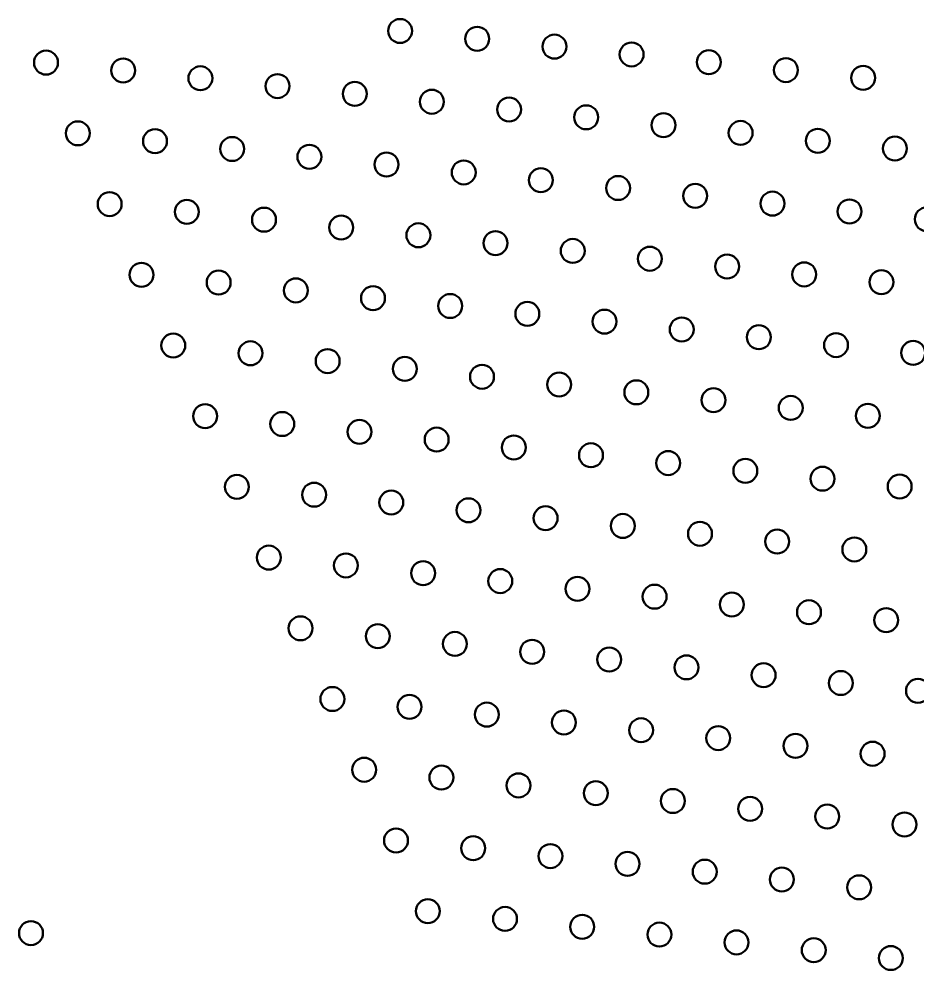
# Model space of a CAD drawing. Header units: inches. Extents: x 17.1 to 30.9, y 2 to 10.
# Drawn here: x 19.851 to 21.676, y 5.065 to 6.996 of the extents above; entities that cross this region are included whole.
import ezdxf

# ---------------------------------------------------------------- set-up
doc = ezdxf.new("R2010")
doc.units = ezdxf.units.IN
doc.header["$MEASUREMENT"] = 0
doc.layers.add('Visible', color=7, linetype='Continuous', lineweight=0)

# ---------------------------------------------------------------- blocks, each defined once
blk = doc.blocks.new('Block_801')
at = {"layer": 'Visible', "color": 7, "lineweight": 50}
blk.add_circle((19.875, 5.1397), 0.0243, dxfattribs=at)
blk = doc.blocks.new('Block_957')
at = {"layer": 'Visible', "color": 7, "lineweight": 50}
blk.add_circle((21.6208, 5.089), 0.0243, dxfattribs=at)
blk = doc.blocks.new('Block_958')
at = {"layer": 'Visible', "color": 7, "lineweight": 50}
blk.add_circle((21.4641, 5.1049), 0.0243, dxfattribs=at)
blk = doc.blocks.new('Block_959')
at = {"layer": 'Visible', "color": 7, "lineweight": 50}
blk.add_circle((21.3074, 5.1208), 0.0243, dxfattribs=at)
blk = doc.blocks.new('Block_960')
at = {"layer": 'Visible', "color": 7, "lineweight": 50}
blk.add_circle((21.1508, 5.1366), 0.0243, dxfattribs=at)
blk = doc.blocks.new('Block_961')
at = {"layer": 'Visible', "color": 7, "lineweight": 50}
blk.add_circle((20.9941, 5.1525), 0.0243, dxfattribs=at)
blk = doc.blocks.new('Block_962')
at = {"layer": 'Visible', "color": 7, "lineweight": 50}
blk.add_circle((20.8374, 5.1684), 0.0243, dxfattribs=at)
blk = doc.blocks.new('Block_963')
at = {"layer": 'Visible', "color": 7, "lineweight": 50}
blk.add_circle((20.6807, 5.1842), 0.0243, dxfattribs=at)
blk = doc.blocks.new('Block_971')
at = {"layer": 'Visible', "color": 7, "lineweight": 50}
blk.add_circle((21.5562, 5.2326), 0.0243, dxfattribs=at)
blk = doc.blocks.new('Block_972')
at = {"layer": 'Visible', "color": 7, "lineweight": 50}
blk.add_circle((21.3995, 5.2485), 0.0243, dxfattribs=at)
blk = doc.blocks.new('Block_973')
at = {"layer": 'Visible', "color": 7, "lineweight": 50}
blk.add_circle((21.2428, 5.2644), 0.0243, dxfattribs=at)
blk = doc.blocks.new('Block_974')
at = {"layer": 'Visible', "color": 7, "lineweight": 50}
blk.add_circle((21.0862, 5.2802), 0.0243, dxfattribs=at)
blk = doc.blocks.new('Block_975')
at = {"layer": 'Visible', "color": 7, "lineweight": 50}
blk.add_circle((20.9295, 5.2961), 0.0243, dxfattribs=at)
blk = doc.blocks.new('Block_976')
at = {"layer": 'Visible', "color": 7, "lineweight": 50}
blk.add_circle((20.7728, 5.312), 0.0243, dxfattribs=at)
blk = doc.blocks.new('Block_977')
at = {"layer": 'Visible', "color": 7, "lineweight": 50}
blk.add_circle((20.6161, 5.3278), 0.0243, dxfattribs=at)
blk = doc.blocks.new('Block_986')
at = {"layer": 'Visible', "color": 7, "lineweight": 50}
blk.add_circle((21.6483, 5.3604), 0.0243, dxfattribs=at)
blk = doc.blocks.new('Block_987')
at = {"layer": 'Visible', "color": 7, "lineweight": 50}
blk.add_circle((21.4916, 5.3763), 0.0243, dxfattribs=at)
blk = doc.blocks.new('Block_988')
at = {"layer": 'Visible', "color": 7, "lineweight": 50}
blk.add_circle((21.3349, 5.3921), 0.0243, dxfattribs=at)
blk = doc.blocks.new('Block_989')
at = {"layer": 'Visible', "color": 7, "lineweight": 50}
blk.add_circle((21.1782, 5.408), 0.0243, dxfattribs=at)
blk = doc.blocks.new('Block_990')
at = {"layer": 'Visible', "color": 7, "lineweight": 50}
blk.add_circle((21.0216, 5.4239), 0.0243, dxfattribs=at)
blk = doc.blocks.new('Block_991')
at = {"layer": 'Visible', "color": 7, "lineweight": 50}
blk.add_circle((20.8649, 5.4397), 0.0243, dxfattribs=at)
blk = doc.blocks.new('Block_992')
at = {"layer": 'Visible', "color": 7, "lineweight": 50}
blk.add_circle((20.7082, 5.4556), 0.0243, dxfattribs=at)
blk = doc.blocks.new('Block_993')
at = {"layer": 'Visible', "color": 7, "lineweight": 50}
blk.add_circle((20.5515, 5.4715), 0.0243, dxfattribs=at)
blk = doc.blocks.new('Block_1004')
at = {"layer": 'Visible', "color": 7, "lineweight": 50}
blk.add_circle((21.5837, 5.504), 0.0243, dxfattribs=at)
blk = doc.blocks.new('Block_1005')
at = {"layer": 'Visible', "color": 7, "lineweight": 50}
blk.add_circle((21.427, 5.5199), 0.0243, dxfattribs=at)
blk = doc.blocks.new('Block_1006')
at = {"layer": 'Visible', "color": 7, "lineweight": 50}
blk.add_circle((21.2703, 5.5358), 0.0243, dxfattribs=at)
blk = doc.blocks.new('Block_1007')
at = {"layer": 'Visible', "color": 7, "lineweight": 50}
blk.add_circle((21.1136, 5.5516), 0.0243, dxfattribs=at)
blk = doc.blocks.new('Block_1008')
at = {"layer": 'Visible', "color": 7, "lineweight": 50}
blk.add_circle((20.957, 5.5675), 0.0243, dxfattribs=at)
blk = doc.blocks.new('Block_1009')
at = {"layer": 'Visible', "color": 7, "lineweight": 50}
blk.add_circle((20.8003, 5.5834), 0.0243, dxfattribs=at)
blk = doc.blocks.new('Block_1010')
at = {"layer": 'Visible', "color": 7, "lineweight": 50}
blk.add_circle((20.6436, 5.5992), 0.0243, dxfattribs=at)
blk = doc.blocks.new('Block_1011')
at = {"layer": 'Visible', "color": 7, "lineweight": 50}
blk.add_circle((20.4869, 5.6151), 0.0243, dxfattribs=at)
blk = doc.blocks.new('Block_1023')
at = {"layer": 'Visible', "color": 7, "lineweight": 50}
blk.add_circle((21.6758, 5.6318), 0.0243, dxfattribs=at)
blk = doc.blocks.new('Block_1024')
at = {"layer": 'Visible', "color": 7, "lineweight": 50}
blk.add_circle((21.5191, 5.6476), 0.0243, dxfattribs=at)
blk = doc.blocks.new('Block_1025')
at = {"layer": 'Visible', "color": 7, "lineweight": 50}
blk.add_circle((21.3624, 5.6635), 0.0243, dxfattribs=at)
blk = doc.blocks.new('Block_1026')
at = {"layer": 'Visible', "color": 7, "lineweight": 50}
blk.add_circle((21.2057, 5.6794), 0.0243, dxfattribs=at)
blk = doc.blocks.new('Block_1027')
at = {"layer": 'Visible', "color": 7, "lineweight": 50}
blk.add_circle((21.049, 5.6952), 0.0243, dxfattribs=at)
blk = doc.blocks.new('Block_1028')
at = {"layer": 'Visible', "color": 7, "lineweight": 50}
blk.add_circle((20.8924, 5.7111), 0.0243, dxfattribs=at)
blk = doc.blocks.new('Block_1029')
at = {"layer": 'Visible', "color": 7, "lineweight": 50}
blk.add_circle((20.7357, 5.727), 0.0243, dxfattribs=at)
blk = doc.blocks.new('Block_1030')
at = {"layer": 'Visible', "color": 7, "lineweight": 50}
blk.add_circle((20.579, 5.7428), 0.0243, dxfattribs=at)
blk = doc.blocks.new('Block_1031')
at = {"layer": 'Visible', "color": 7, "lineweight": 50}
blk.add_circle((20.4223, 5.7587), 0.0243, dxfattribs=at)
blk = doc.blocks.new('Block_1044')
at = {"layer": 'Visible', "color": 7, "lineweight": 50}
blk.add_circle((21.6112, 5.7754), 0.0243, dxfattribs=at)
blk = doc.blocks.new('Block_1045')
at = {"layer": 'Visible', "color": 7, "lineweight": 50}
blk.add_circle((21.4545, 5.7913), 0.0243, dxfattribs=at)
blk = doc.blocks.new('Block_1046')
at = {"layer": 'Visible', "color": 7, "lineweight": 50}
blk.add_circle((21.2978, 5.8071), 0.0243, dxfattribs=at)
blk = doc.blocks.new('Block_1047')
at = {"layer": 'Visible', "color": 7, "lineweight": 50}
blk.add_circle((21.1411, 5.823), 0.0243, dxfattribs=at)
blk = doc.blocks.new('Block_1048')
at = {"layer": 'Visible', "color": 7, "lineweight": 50}
blk.add_circle((20.9844, 5.8389), 0.0243, dxfattribs=at)
blk = doc.blocks.new('Block_1049')
at = {"layer": 'Visible', "color": 7, "lineweight": 50}
blk.add_circle((20.8278, 5.8547), 0.0243, dxfattribs=at)
blk = doc.blocks.new('Block_1050')
at = {"layer": 'Visible', "color": 7, "lineweight": 50}
blk.add_circle((20.6711, 5.8706), 0.0243, dxfattribs=at)
blk = doc.blocks.new('Block_1051')
at = {"layer": 'Visible', "color": 7, "lineweight": 50}
blk.add_circle((20.5144, 5.8865), 0.0243, dxfattribs=at)
blk = doc.blocks.new('Block_1052')
at = {"layer": 'Visible', "color": 7, "lineweight": 50}
blk.add_circle((20.3577, 5.9023), 0.0243, dxfattribs=at)
blk = doc.blocks.new('Block_1066')
at = {"layer": 'Visible', "color": 7, "lineweight": 50}
blk.add_circle((21.5466, 5.919), 0.0243, dxfattribs=at)
blk = doc.blocks.new('Block_1067')
at = {"layer": 'Visible', "color": 7, "lineweight": 50}
blk.add_circle((21.3899, 5.9349), 0.0243, dxfattribs=at)
blk = doc.blocks.new('Block_1068')
at = {"layer": 'Visible', "color": 7, "lineweight": 50}
blk.add_circle((21.2332, 5.9508), 0.0243, dxfattribs=at)
blk = doc.blocks.new('Block_1069')
at = {"layer": 'Visible', "color": 7, "lineweight": 50}
blk.add_circle((21.0765, 5.9666), 0.0243, dxfattribs=at)
blk = doc.blocks.new('Block_1070')
at = {"layer": 'Visible', "color": 7, "lineweight": 50}
blk.add_circle((20.9198, 5.9825), 0.0243, dxfattribs=at)
blk = doc.blocks.new('Block_1071')
at = {"layer": 'Visible', "color": 7, "lineweight": 50}
blk.add_circle((20.7632, 5.9984), 0.0243, dxfattribs=at)
blk = doc.blocks.new('Block_1072')
at = {"layer": 'Visible', "color": 7, "lineweight": 50}
blk.add_circle((20.6065, 6.0142), 0.0243, dxfattribs=at)
blk = doc.blocks.new('Block_1073')
at = {"layer": 'Visible', "color": 7, "lineweight": 50}
blk.add_circle((20.4498, 6.0301), 0.0243, dxfattribs=at)
blk = doc.blocks.new('Block_1074')
at = {"layer": 'Visible', "color": 7, "lineweight": 50}
blk.add_circle((20.2931, 6.046), 0.0243, dxfattribs=at)
blk = doc.blocks.new('Block_1087')
at = {"layer": 'Visible', "color": 7, "lineweight": 50}
blk.add_circle((21.6386, 6.0468), 0.0243, dxfattribs=at)
blk = doc.blocks.new('Block_1088')
at = {"layer": 'Visible', "color": 7, "lineweight": 50}
blk.add_circle((21.482, 6.0626), 0.0243, dxfattribs=at)
blk = doc.blocks.new('Block_1089')
at = {"layer": 'Visible', "color": 7, "lineweight": 50}
blk.add_circle((21.3253, 6.0785), 0.0243, dxfattribs=at)
blk = doc.blocks.new('Block_1090')
at = {"layer": 'Visible', "color": 7, "lineweight": 50}
blk.add_circle((21.1686, 6.0944), 0.0243, dxfattribs=at)
blk = doc.blocks.new('Block_1091')
at = {"layer": 'Visible', "color": 7, "lineweight": 50}
blk.add_circle((21.0119, 6.1102), 0.0243, dxfattribs=at)
blk = doc.blocks.new('Block_1092')
at = {"layer": 'Visible', "color": 7, "lineweight": 50}
blk.add_circle((20.8552, 6.1261), 0.0243, dxfattribs=at)
blk = doc.blocks.new('Block_1093')
at = {"layer": 'Visible', "color": 7, "lineweight": 50}
blk.add_circle((20.6986, 6.142), 0.0243, dxfattribs=at)
blk = doc.blocks.new('Block_1094')
at = {"layer": 'Visible', "color": 7, "lineweight": 50}
blk.add_circle((20.5419, 6.1578), 0.0243, dxfattribs=at)
blk = doc.blocks.new('Block_1095')
at = {"layer": 'Visible', "color": 7, "lineweight": 50}
blk.add_circle((20.3852, 6.1737), 0.0243, dxfattribs=at)
blk = doc.blocks.new('Block_1096')
at = {"layer": 'Visible', "color": 7, "lineweight": 50}
blk.add_circle((20.2285, 6.1896), 0.0243, dxfattribs=at)
blk = doc.blocks.new('Block_1109')
at = {"layer": 'Visible', "color": 7, "lineweight": 50}
blk.add_circle((21.574, 6.1904), 0.0243, dxfattribs=at)
blk = doc.blocks.new('Block_1110')
at = {"layer": 'Visible', "color": 7, "lineweight": 50}
blk.add_circle((21.4174, 6.2063), 0.0243, dxfattribs=at)
blk = doc.blocks.new('Block_1111')
at = {"layer": 'Visible', "color": 7, "lineweight": 50}
blk.add_circle((21.2607, 6.2221), 0.0243, dxfattribs=at)
blk = doc.blocks.new('Block_1112')
at = {"layer": 'Visible', "color": 7, "lineweight": 50}
blk.add_circle((21.104, 6.238), 0.0243, dxfattribs=at)
blk = doc.blocks.new('Block_1113')
at = {"layer": 'Visible', "color": 7, "lineweight": 50}
blk.add_circle((20.9473, 6.2539), 0.0243, dxfattribs=at)
blk = doc.blocks.new('Block_1114')
at = {"layer": 'Visible', "color": 7, "lineweight": 50}
blk.add_circle((20.7907, 6.2697), 0.0243, dxfattribs=at)
blk = doc.blocks.new('Block_1115')
at = {"layer": 'Visible', "color": 7, "lineweight": 50}
blk.add_circle((20.634, 6.2856), 0.0243, dxfattribs=at)
blk = doc.blocks.new('Block_1116')
at = {"layer": 'Visible', "color": 7, "lineweight": 50}
blk.add_circle((20.4773, 6.3015), 0.0243, dxfattribs=at)
blk = doc.blocks.new('Block_1117')
at = {"layer": 'Visible', "color": 7, "lineweight": 50}
blk.add_circle((20.3206, 6.3173), 0.0243, dxfattribs=at)
blk = doc.blocks.new('Block_1118')
at = {"layer": 'Visible', "color": 7, "lineweight": 50}
blk.add_circle((20.1639, 6.3332), 0.0243, dxfattribs=at)
blk = doc.blocks.new('Block_1130')
at = {"layer": 'Visible', "color": 7, "lineweight": 50}
blk.add_circle((21.6661, 6.3181), 0.0243, dxfattribs=at)
blk = doc.blocks.new('Block_1131')
at = {"layer": 'Visible', "color": 7, "lineweight": 50}
blk.add_circle((21.5094, 6.334), 0.0243, dxfattribs=at)
blk = doc.blocks.new('Block_1132')
at = {"layer": 'Visible', "color": 7, "lineweight": 50}
blk.add_circle((21.3528, 6.3499), 0.0243, dxfattribs=at)
blk = doc.blocks.new('Block_1133')
at = {"layer": 'Visible', "color": 7, "lineweight": 50}
blk.add_circle((21.1961, 6.3658), 0.0243, dxfattribs=at)
blk = doc.blocks.new('Block_1134')
at = {"layer": 'Visible', "color": 7, "lineweight": 50}
blk.add_circle((21.0394, 6.3816), 0.0243, dxfattribs=at)
blk = doc.blocks.new('Block_1135')
at = {"layer": 'Visible', "color": 7, "lineweight": 50}
blk.add_circle((20.8827, 6.3975), 0.0243, dxfattribs=at)
blk = doc.blocks.new('Block_1136')
at = {"layer": 'Visible', "color": 7, "lineweight": 50}
blk.add_circle((20.7261, 6.4134), 0.0243, dxfattribs=at)
blk = doc.blocks.new('Block_1137')
at = {"layer": 'Visible', "color": 7, "lineweight": 50}
blk.add_circle((20.5694, 6.4292), 0.0243, dxfattribs=at)
blk = doc.blocks.new('Block_1138')
at = {"layer": 'Visible', "color": 7, "lineweight": 50}
blk.add_circle((20.4127, 6.4451), 0.0243, dxfattribs=at)
blk = doc.blocks.new('Block_1139')
at = {"layer": 'Visible', "color": 7, "lineweight": 50}
blk.add_circle((20.256, 6.461), 0.0243, dxfattribs=at)
blk = doc.blocks.new('Block_1140')
at = {"layer": 'Visible', "color": 7, "lineweight": 50}
blk.add_circle((20.0993, 6.4768), 0.0243, dxfattribs=at)
blk = doc.blocks.new('Block_1153')
at = {"layer": 'Visible', "color": 7, "lineweight": 50}
blk.add_circle((21.6015, 6.4618), 0.0243, dxfattribs=at)
blk = doc.blocks.new('Block_1154')
at = {"layer": 'Visible', "color": 7, "lineweight": 50}
blk.add_circle((21.4448, 6.4776), 0.0243, dxfattribs=at)
blk = doc.blocks.new('Block_1155')
at = {"layer": 'Visible', "color": 7, "lineweight": 50}
blk.add_circle((21.2882, 6.4935), 0.0243, dxfattribs=at)
blk = doc.blocks.new('Block_1156')
at = {"layer": 'Visible', "color": 7, "lineweight": 50}
blk.add_circle((21.1315, 6.5094), 0.0243, dxfattribs=at)
blk = doc.blocks.new('Block_1157')
at = {"layer": 'Visible', "color": 7, "lineweight": 50}
blk.add_circle((20.9748, 6.5252), 0.0243, dxfattribs=at)
blk = doc.blocks.new('Block_1158')
at = {"layer": 'Visible', "color": 7, "lineweight": 50}
blk.add_circle((20.8181, 6.5411), 0.0243, dxfattribs=at)
blk = doc.blocks.new('Block_1159')
at = {"layer": 'Visible', "color": 7, "lineweight": 50}
blk.add_circle((20.6615, 6.557), 0.0243, dxfattribs=at)
blk = doc.blocks.new('Block_1160')
at = {"layer": 'Visible', "color": 7, "lineweight": 50}
blk.add_circle((20.5048, 6.5728), 0.0243, dxfattribs=at)
blk = doc.blocks.new('Block_1161')
at = {"layer": 'Visible', "color": 7, "lineweight": 50}
blk.add_circle((20.3481, 6.5887), 0.0243, dxfattribs=at)
blk = doc.blocks.new('Block_1162')
at = {"layer": 'Visible', "color": 7, "lineweight": 50}
blk.add_circle((20.1914, 6.6046), 0.0243, dxfattribs=at)
blk = doc.blocks.new('Block_1163')
at = {"layer": 'Visible', "color": 7, "lineweight": 50}
blk.add_circle((20.0347, 6.6204), 0.0243, dxfattribs=at)
blk = doc.blocks.new('Block_1175')
at = {"layer": 'Visible', "color": 7, "lineweight": 50}
blk.add_circle((21.6936, 6.5895), 0.0243, dxfattribs=at)
blk = doc.blocks.new('Block_1176')
at = {"layer": 'Visible', "color": 7, "lineweight": 50}
blk.add_circle((21.5369, 6.6054), 0.0243, dxfattribs=at)
blk = doc.blocks.new('Block_1177')
at = {"layer": 'Visible', "color": 7, "lineweight": 50}
blk.add_circle((21.3803, 6.6213), 0.0243, dxfattribs=at)
blk = doc.blocks.new('Block_1178')
at = {"layer": 'Visible', "color": 7, "lineweight": 50}
blk.add_circle((21.2236, 6.6371), 0.0243, dxfattribs=at)
blk = doc.blocks.new('Block_1179')
at = {"layer": 'Visible', "color": 7, "lineweight": 50}
blk.add_circle((21.0669, 6.653), 0.0243, dxfattribs=at)
blk = doc.blocks.new('Block_1180')
at = {"layer": 'Visible', "color": 7, "lineweight": 50}
blk.add_circle((20.9102, 6.6689), 0.0243, dxfattribs=at)
blk = doc.blocks.new('Block_1181')
at = {"layer": 'Visible', "color": 7, "lineweight": 50}
blk.add_circle((20.7535, 6.6847), 0.0243, dxfattribs=at)
blk = doc.blocks.new('Block_1182')
at = {"layer": 'Visible', "color": 7, "lineweight": 50}
blk.add_circle((20.5969, 6.7006), 0.0243, dxfattribs=at)
blk = doc.blocks.new('Block_1183')
at = {"layer": 'Visible', "color": 7, "lineweight": 50}
blk.add_circle((20.4402, 6.7165), 0.0243, dxfattribs=at)
blk = doc.blocks.new('Block_1184')
at = {"layer": 'Visible', "color": 7, "lineweight": 50}
blk.add_circle((20.2835, 6.7323), 0.0243, dxfattribs=at)
blk = doc.blocks.new('Block_1185')
at = {"layer": 'Visible', "color": 7, "lineweight": 50}
blk.add_circle((20.1268, 6.7482), 0.0243, dxfattribs=at)
blk = doc.blocks.new('Block_1186')
at = {"layer": 'Visible', "color": 7, "lineweight": 50}
blk.add_circle((19.9701, 6.7641), 0.0243, dxfattribs=at)
blk = doc.blocks.new('Block_1198')
at = {"layer": 'Visible', "color": 7, "lineweight": 50}
blk.add_circle((21.629, 6.7331), 0.0243, dxfattribs=at)
blk = doc.blocks.new('Block_1199')
at = {"layer": 'Visible', "color": 7, "lineweight": 50}
blk.add_circle((21.4723, 6.749), 0.0243, dxfattribs=at)
blk = doc.blocks.new('Block_1200')
at = {"layer": 'Visible', "color": 7, "lineweight": 50}
blk.add_circle((21.3157, 6.7649), 0.0243, dxfattribs=at)
blk = doc.blocks.new('Block_1201')
at = {"layer": 'Visible', "color": 7, "lineweight": 50}
blk.add_circle((21.159, 6.7807), 0.0243, dxfattribs=at)
blk = doc.blocks.new('Block_1202')
at = {"layer": 'Visible', "color": 7, "lineweight": 50}
blk.add_circle((21.0023, 6.7966), 0.0243, dxfattribs=at)
blk = doc.blocks.new('Block_1203')
at = {"layer": 'Visible', "color": 7, "lineweight": 50}
blk.add_circle((20.8456, 6.8125), 0.0243, dxfattribs=at)
blk = doc.blocks.new('Block_1204')
at = {"layer": 'Visible', "color": 7, "lineweight": 50}
blk.add_circle((20.6889, 6.8283), 0.0243, dxfattribs=at)
blk = doc.blocks.new('Block_1205')
at = {"layer": 'Visible', "color": 7, "lineweight": 50}
blk.add_circle((20.5323, 6.8442), 0.0243, dxfattribs=at)
blk = doc.blocks.new('Block_1206')
at = {"layer": 'Visible', "color": 7, "lineweight": 50}
blk.add_circle((20.3756, 6.8601), 0.0243, dxfattribs=at)
blk = doc.blocks.new('Block_1207')
at = {"layer": 'Visible', "color": 7, "lineweight": 50}
blk.add_circle((20.2189, 6.8759), 0.0243, dxfattribs=at)
blk = doc.blocks.new('Block_1208')
at = {"layer": 'Visible', "color": 7, "lineweight": 50}
blk.add_circle((20.0622, 6.8918), 0.0243, dxfattribs=at)
blk = doc.blocks.new('Block_1209')
at = {"layer": 'Visible', "color": 7, "lineweight": 50}
blk.add_circle((19.9055, 6.9077), 0.0243, dxfattribs=at)
blk = doc.blocks.new('Block_1222')
at = {"layer": 'Visible', "color": 7, "lineweight": 50}
blk.add_circle((21.5644, 6.8768), 0.0243, dxfattribs=at)
blk = doc.blocks.new('Block_1223')
at = {"layer": 'Visible', "color": 7, "lineweight": 50}
blk.add_circle((21.4077, 6.8926), 0.0243, dxfattribs=at)
blk = doc.blocks.new('Block_1224')
at = {"layer": 'Visible', "color": 7, "lineweight": 50}
blk.add_circle((21.2511, 6.9085), 0.0243, dxfattribs=at)
blk = doc.blocks.new('Block_1225')
at = {"layer": 'Visible', "color": 7, "lineweight": 50}
blk.add_circle((21.0944, 6.9244), 0.0243, dxfattribs=at)
blk = doc.blocks.new('Block_1226')
at = {"layer": 'Visible', "color": 7, "lineweight": 50}
blk.add_circle((20.9377, 6.9402), 0.0243, dxfattribs=at)
blk = doc.blocks.new('Block_1227')
at = {"layer": 'Visible', "color": 7, "lineweight": 50}
blk.add_circle((20.781, 6.9561), 0.0243, dxfattribs=at)
blk = doc.blocks.new('Block_1228')
at = {"layer": 'Visible', "color": 7, "lineweight": 50}
blk.add_circle((20.6243, 6.972), 0.0243, dxfattribs=at)

msp = doc.modelspace()

# ---------------------------------------------------------------- block references
at = {"layer": 'Visible'}
for name in ['Block_1228', 'Block_1227', 'Block_1226', 'Block_1225', 'Block_1209', 'Block_1208', 'Block_1224', 'Block_1223', 'Block_1207', 'Block_1222', 'Block_1206', 'Block_1205', 'Block_1204', 'Block_1203', 'Block_1202', 'Block_1201', 'Block_1186', 'Block_1200', 'Block_1185', 'Block_1199', 'Block_1184', 'Block_1198', 'Block_1183', 'Block_1182', 'Block_1181', 'Block_1180', 'Block_1179', 'Block_1163', 'Block_1178', 'Block_1177', 'Block_1162', 'Block_1176', 'Block_1161', 'Block_1175', 'Block_1160', 'Block_1159', 'Block_1158', 'Block_1157', 'Block_1156', 'Block_1155', 'Block_1140', 'Block_1154', 'Block_1139', 'Block_1153', 'Block_1138', 'Block_1137', 'Block_1136', 'Block_1135', 'Block_1134', 'Block_1133', 'Block_1132', 'Block_1118', 'Block_1131', 'Block_1117', 'Block_1130', 'Block_1116', 'Block_1115', 'Block_1114', 'Block_1113', 'Block_1112', 'Block_1111', 'Block_1110', 'Block_1096', 'Block_1109', 'Block_1095', 'Block_1094', 'Block_1093', 'Block_1092', 'Block_1091', 'Block_1090', 'Block_1089', 'Block_1088', 'Block_1074', 'Block_1087', 'Block_1073', 'Block_1072', 'Block_1071', 'Block_1070', 'Block_1069', 'Block_1068', 'Block_1067', 'Block_1066', 'Block_1052', 'Block_1051', 'Block_1050', 'Block_1049', 'Block_1048', 'Block_1047', 'Block_1046', 'Block_1045', 'Block_1044', 'Block_1031', 'Block_1030', 'Block_1029', 'Block_1028', 'Block_1027', 'Block_1026', 'Block_1025', 'Block_1024', 'Block_1023', 'Block_1011', 'Block_1010', 'Block_1009', 'Block_1008', 'Block_1007', 'Block_1006', 'Block_1005', 'Block_1004', 'Block_993', 'Block_992', 'Block_991', 'Block_990', 'Block_989', 'Block_988', 'Block_987', 'Block_986', 'Block_977', 'Block_976', 'Block_975', 'Block_974', 'Block_973', 'Block_972', 'Block_971', 'Block_963', 'Block_962', 'Block_961', 'Block_801', 'Block_960', 'Block_959', 'Block_958', 'Block_957']:
    msp.add_blockref(name, (0, 0), dxfattribs=at)

doc.saveas('drawing.dxf')
